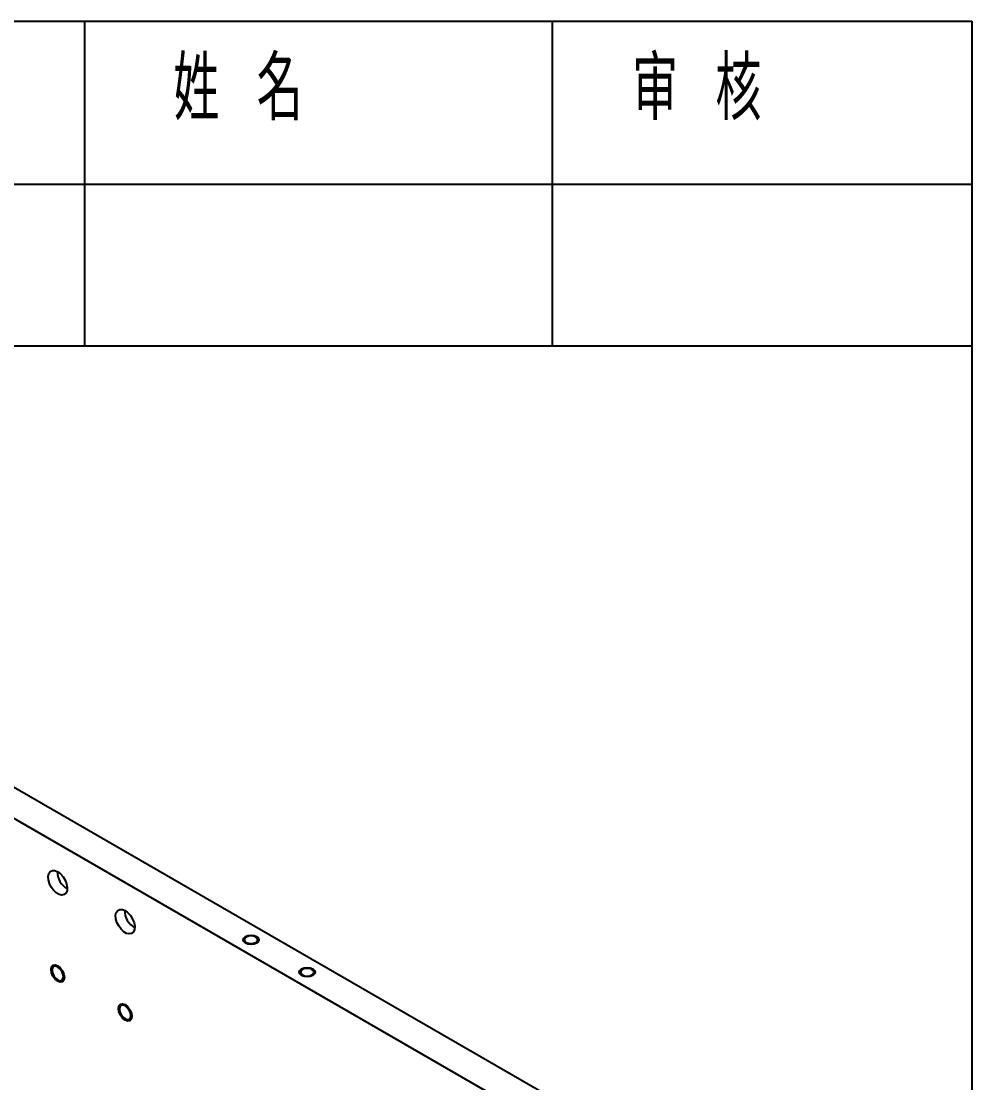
# Model space of a CAD drawing. Extents: x 2 to 292, y 3 to 207.
# Drawn here: x 262.3 to 292.2, y 173.16 to 206.57 of the extents above; entities that cross this region are included whole.
import ezdxf

# ---------------------------------------------------------------- set-up
doc = ezdxf.new("R2010")
doc.units = 0
doc.linetypes.add('SLD-实线', pattern=[0])
doc.layers.get('0').update_dxf_attribs({"linetype": 'CONTINUOUS'})
doc.layers.add('图层7', color=7, linetype='SLD-实线')
doc.layers.add('粗实线', color=7, linetype='SLD-实线')
doc.styles.add('SLDTEXTSTYLE7', font='TXT', dxfattribs={"width": 0.657895, "bigfont": 'bigfont'})

msp = doc.modelspace()

# ---------------------------------------------------------------- linework, layer by layer
at = {"color": 7, "linetype": 'SLD-实线'}
for p, q in [((286.21380644, 168.51819642), (244.49450821, 192.60223465)), ((285.3652783, 168.02835155), (243.64598006, 192.11238978))]:
    msp.add_line(p, q, dxfattribs=at)
at = {"color": 7, "linetype": 'SLD-实线', "flags": 128}
for points in [[(263.44496903, 179.80489571), (263.53354893, 179.73834352), (263.61425817, 179.64686794), (263.67992533, 179.53859742), (263.72471551, 179.42315685), (263.74464906, 179.31079869), (263.73795469, 179.211508), (263.70522727, 179.13410828), (263.64937479, 179.08547448), (263.57535992, 179.06993022), (263.48975928, 179.0888549), (263.40017872, 179.14056865), (263.31457807, 179.22047637), (263.2405632, 179.32147639), (263.18471073, 179.43459609), (263.1519833, 179.54978208), (263.14528894, 179.65680193), (263.16522242, 179.74614534), (263.21001267, 179.80987222), (263.27567983, 179.84232505), (263.35638907, 179.84061573), (263.44496903, 179.80489571)], [(265.56628933, 178.58028357), (265.65486929, 178.51373134), (265.73557853, 178.42225576), (265.80124569, 178.31398524), (265.84603594, 178.19854463), (265.86596942, 178.08618651), (265.85927505, 177.98689582), (265.82654763, 177.90949611), (265.77069515, 177.86086231), (265.69668028, 177.84531804), (265.61107964, 177.86424272), (265.52149908, 177.91595647), (265.43589844, 177.99586419), (265.36188357, 178.09686421), (265.30603109, 178.20998391), (265.27330367, 178.3251699), (265.2666093, 178.43218975), (265.28654285, 178.52153312), (265.33133303, 178.58526004), (265.39700019, 178.61771288), (265.47770943, 178.61600355), (265.56628933, 178.58028357)], [(269.34931063, 177.5599164), (269.29511745, 177.6067378), (269.27608733, 177.66196741), (269.29511745, 177.71719703), (269.34931063, 177.76401843), (269.43041647, 177.79530349), (269.52608733, 177.80628934), (269.62175819, 177.79530349), (269.70286402, 177.76401843), (269.75705721, 177.71719703), (269.77608733, 177.66196741), (269.75705721, 177.6067378), (269.70286402, 177.5599164), (269.62175819, 177.52863134), (269.52608733, 177.51764549), (269.43041647, 177.52863134), (269.34931063, 177.5599164)], [(269.37759486, 177.74768961), (269.33207252, 177.70835966), (269.31608724, 177.66196678), (269.33207251, 177.61557393), (269.37759474, 177.57624398), (269.44572359, 177.54996456), (269.52608708, 177.54073646), (269.60645061, 177.54996456), (269.67457999, 177.57624374), (269.7201018, 177.615574), (269.73608708, 177.66196688), (269.72010181, 177.70835973), (269.67457958, 177.74768968), (269.60645073, 177.77396911), (269.52608724, 177.7831972), (269.44572371, 177.7739691), (269.37759486, 177.74768961)], [(263.44496901, 176.35501113), (263.3637896, 176.42052164), (263.29496901, 176.51335206), (263.24898457, 176.61936979), (263.23283698, 176.72243459), (263.24898457, 176.80685577), (263.29496901, 176.85978099), (263.3637896, 176.87315285), (263.44496901, 176.84493561), (263.52614843, 176.77942509), (263.59496901, 176.68659468), (263.64095346, 176.58057695), (263.65710105, 176.47751215), (263.64095346, 176.39309096), (263.59496901, 176.34016575), (263.52614843, 176.32679389), (263.44496901, 176.35501113)], [(263.44496903, 176.39583791), (263.51261854, 176.37232367), (263.56996901, 176.38346759), (263.60828939, 176.42757168), (263.62174569, 176.49792192), (263.60828939, 176.5838097), (263.56996901, 176.67215755), (263.51261854, 176.74951691), (263.44496903, 176.80410914), (263.37731945, 176.82762342), (263.31996905, 176.81647946), (263.28164861, 176.7723754), (263.26819231, 176.70202395), (263.28164861, 176.61613739), (263.31996905, 176.52778949), (263.37731945, 176.45043017), (263.44496903, 176.39583791)], [(271.11707759, 176.53940626), (271.0628844, 176.58622766), (271.04385428, 176.64145727), (271.0628844, 176.69668689), (271.11707759, 176.74350829), (271.19818342, 176.77479335), (271.29385428, 176.7857792), (271.38952514, 176.77479335), (271.47063098, 176.74350829), (271.52482417, 176.69668689), (271.54385428, 176.64145727), (271.52482417, 176.58622766), (271.47063098, 176.53940626), (271.38952514, 176.5081212), (271.29385428, 176.49713535), (271.19818342, 176.5081212), (271.11707759, 176.53940626)], [(271.1453617, 176.72717953), (271.09983937, 176.68784959), (271.08385409, 176.6414567), (271.09983935, 176.59506385), (271.14536212, 176.5557336), (271.21349097, 176.52945417), (271.29385445, 176.52022608), (271.37421799, 176.52945418), (271.44234684, 176.55573367), (271.48786917, 176.59506361), (271.50385445, 176.64145649), (271.48786919, 176.68784935), (271.44234695, 176.7271793), (271.37421758, 176.75345903), (271.29385409, 176.76268712), (271.21349055, 176.75345902), (271.1453617, 176.72717953)], [(265.56628935, 175.13039896), (265.48510994, 175.19590948), (265.41628935, 175.28873989), (265.37030491, 175.39475762), (265.35415732, 175.49782242), (265.37030491, 175.5822436), (265.41628935, 175.63516882), (265.48510994, 175.64854068), (265.56628935, 175.62032344), (265.64746877, 175.55481293), (265.71628935, 175.46198251), (265.7622738, 175.35596478), (265.77842139, 175.25289998), (265.7622738, 175.1684788), (265.71628935, 175.11555358), (265.64746877, 175.10218172), (265.56628935, 175.13039896)], [(265.56628933, 175.17122577), (265.6339389, 175.14771149), (265.69128931, 175.15885545), (265.72960975, 175.2029595), (265.74306605, 175.27330974), (265.72960975, 175.35919752), (265.69128931, 175.44754541), (265.6339389, 175.52490474), (265.56628933, 175.579497), (265.49863982, 175.60301124), (265.44128935, 175.59186732), (265.40296897, 175.54776322), (265.38951267, 175.47741177), (265.40296897, 175.39152521), (265.44128935, 175.30317735), (265.49863982, 175.22581799), (265.56628933, 175.17122577)]]:
    msp.add_lwpolyline(points, dxfattribs=at)
at = {"color": 7, "linetype": 'SLD-实线'}
for centre in [(264.05694092, 179.81115064), (266.17826128, 178.58653847)]:
    msp.add_arc(centre, 0.62916277, 179.71791644, 240.276740899, dxfattribs=at)
at = {"layer": '图层7', "color": 5}
for p, q in [((264.29167566, 206.5709215), (264.29167566, 196.35433538)), ((279.00386102, 206.5709215), (279.00386102, 196.35433538)), ((147.20335433, 201.44208283), (292.20335529, 201.44208283)), ((147.20335433, 196.35433538), (292.20335529, 196.35433538))]:
    msp.add_line(p, q, dxfattribs=at)
at = {"layer": '粗实线', "color": 5}
for p, q in [((2.20335337, 206.5709215), (292.20335529, 206.5709215)), ((292.20335529, 206.5709215), (292.20335529, 3.09596976))]:
    msp.add_line(p, q, dxfattribs=at)

# ---------------------------------------------------------------- texts
at = {"layer": '图层7', "color": 5, "char_height": 2, "attachment_point": 1, "style": 'SLDTEXTSTYLE7'}
for s, insert in [('\\M+190A9 \\M+196BC', (267.08320364, 205.45562471)), ('审 \\M+18A6A', (281.51731514, 205.45562471))]:
    msp.add_mtext(s, dxfattribs=dict(at, insert=insert))

doc.saveas('drawing.dxf')
